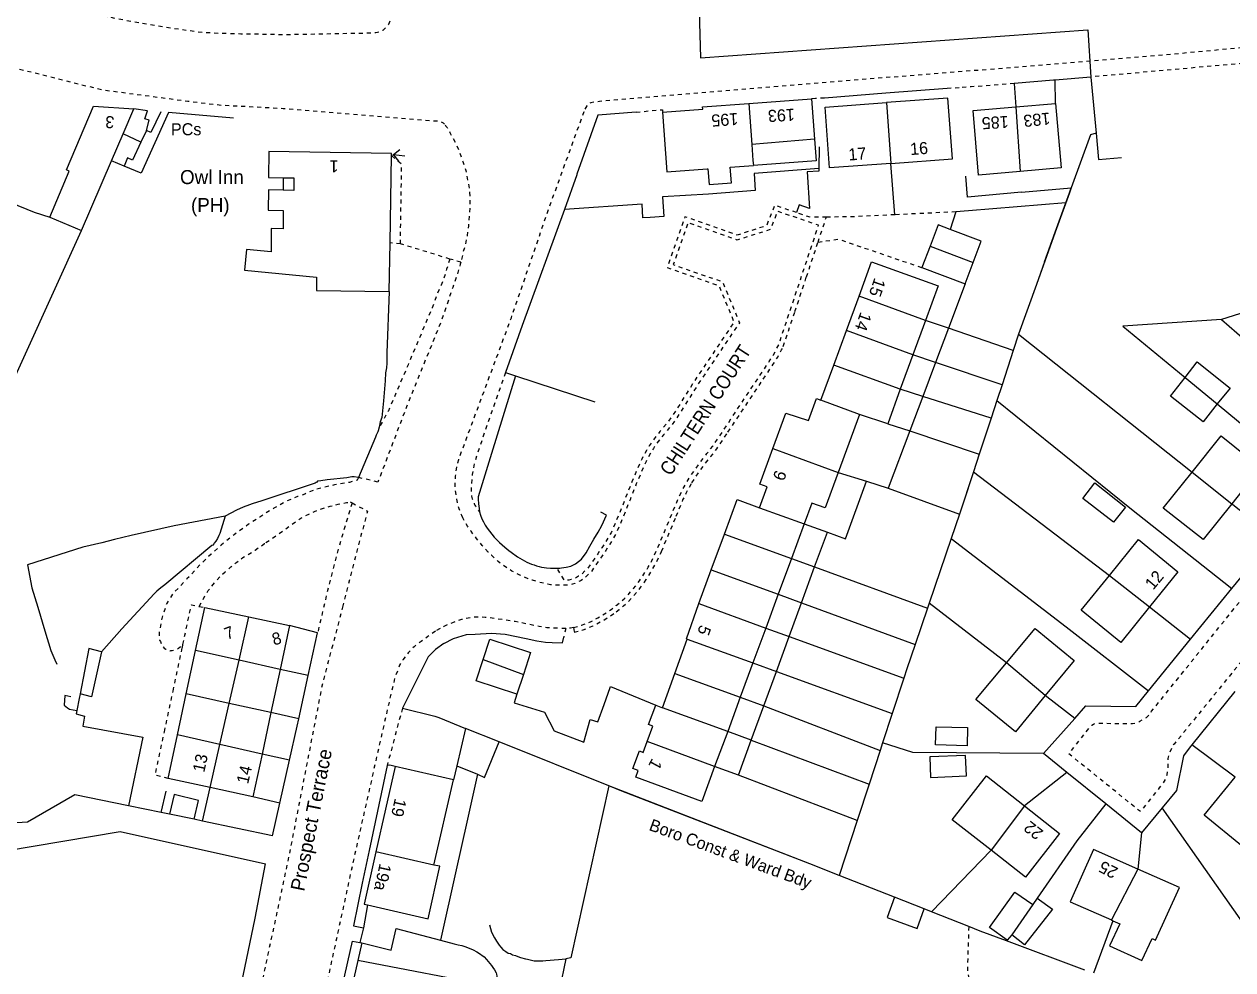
# Model space of a CAD drawing. Extents: x 421500 to 422711, y 436000 to 437000.
# Drawn here: x 422260.5 to 422410.8, y 436244.8 to 436362.5 of the extents above; entities that cross this region are included whole.
import ezdxf

# ---------------------------------------------------------------- set-up
doc = ezdxf.new("R2010")
doc.units = 0
doc.linetypes.add('716709-ExBase$0$OS-DASHEDLINE', pattern=[1, 0.5, -0.5])
doc.layers.get('0').update_dxf_attribs({"color": 210})
for name, color, linetype in [('716709-ExBase$0$OS-LINE_0001_BLG_OUTLINE', 7, 'Continuous'), ('716709-ExBase$0$OS-LINE_0021_ROAD_OR_TRACK', 8, '716709-ExBase$0$OS-DASHEDLINE'), ('716709-ExBase$0$OS-LINE_0030_BLG_DIVISION', 8, 'Continuous'), ('716709-ExBase$0$OS-LINE_0030_OBSTRUCTING_FEAT', 8, 'Continuous'), ('716709-ExBase$0$OS-LINE_0032_PATH_OR_EDGE', 8, '716709-ExBase$0$OS-DASHEDLINE'), ('716709-ExBase$0$OS-PARLIAMENT_CONSTITNCY_0079', 8, 'Continuous'), ('716709-ExBase$0$OS-PT_0026_BENCH_MARK_LOCN', 8, 'Continuous'), ('716709-ExBase$0$OS-SYMB_0026_BENCH_MARK', 8, 'Continuous'), ('716709-ExBase$0$OS-TEXT_BOUNDARY', 4, 'Continuous'), ('716709-ExBase$0$OS-TEXT_BUILDING_OR_STRUCTURE', 4, 'Continuous'), ('716709-ExBase$0$OS-TEXT_ROAD_NAME', 7, 'Continuous')]:
    doc.layers.add(name, color=color, linetype=linetype)
doc.styles.add('716709-ExBase$0$Romans', font='romans.shx', dxfattribs={"width": 0.9})
doc.styles.add('716709-ExBase$0$Standard', font='romans.shx')

# ---------------------------------------------------------------- blocks, each defined once
blk = doc.blocks.new('716709-ExBase$0$OS-BENCH MARK')
at = {"linetype": 'Continuous'}
blk.add_line((1.42, 0), (0, 0), dxfattribs=at)
at = {"linetype": 'Continuous', "flags": 128}
blk.add_lwpolyline([(0.707, 0.707), (0, 0), (0.707, -0.707)], dxfattribs=at)
blk = doc.blocks.new('716709-ExBase$0$OS-DOT')
at = {"linetype": 'Continuous'}
blk.add_circle((0, 0), 0.05, dxfattribs=at)

msp = doc.modelspace()

# ---------------------------------------------------------------- linework, layer by layer
at = {"layer": '716709-ExBase$0$OS-LINE_0001_BLG_OUTLINE'}
for p, q in [((422350.65, 436352.6), (422358.43, 436353.2)), ((422358.43, 436353.2), (422358.8, 436348.15)), ((422269.1, 436352.29), (422274.15, 436351.95)), ((422272.81, 436348.84), (422274.15, 436351.95)), ((422367.77, 436352.71), (422368.32, 436345.16)), ((422383.85, 436352.2), (422388.8, 436352.62)), ((422271.35, 436345.47), (422272.81, 436348.84)), ((422275.01, 436347.79), (422272.81, 436348.84)), ((422275.7, 436349.25), (422275.01, 436347.79)), ((422267.62, 436336.81), (422271.35, 436345.47)), ((422272.95, 436344.8), (422271.35, 436345.47)), ((422306.01, 436335.25), (422306.2, 436346.13)), ((422263.69, 436338.48), (422267.62, 436336.81)), ((422305.9, 436329.2), (422306.01, 436335.25)), ((422362.79, 436324.36), (422364.35, 436328.64)), ((422361.22, 436320.07), (422362.79, 436324.36)), ((422372.62, 436325.61), (422371.05, 436321.33)), ((422371.05, 436321.33), (422369.48, 436317.05)), ((422359.61, 436315.68), (422361.22, 436320.07)), ((422369.48, 436317.05), (422367.92, 436312.77)), ((422359.05, 436315.89), (422359.61, 436315.68)), ((422364.41, 436313.92), (422361.76, 436306.69)), ((422367.92, 436312.77), (422364.41, 436313.92)), ((422347.6, 436299.03), (422349.17, 436303.32)), ((422349.17, 436303.32), (422351.98, 436302.29)), ((422357.52, 436300.32), (422355.94, 436295.99)), ((422345.97, 436294.6), (422347.6, 436299.03)), ((422355.94, 436295.99), (422354.31, 436291.54)), ((422344.43, 436290.38), (422345.97, 436294.6)), ((422354.31, 436291.54), (422352.77, 436287.34)), ((422281.81, 436284.57), (422282.95, 436289.9)), ((422282.95, 436289.9), (422288.46, 436288.73)), ((422342.9, 436285.99), (422344.43, 436290.38)), ((422288.46, 436288.73), (422293.5, 436287.65)), ((422293.5, 436287.65), (422292.34, 436282.2)), ((422352.77, 436287.34), (422351.16, 436283)), ((422341.44, 436281.69), (422342.99, 436285.96)), ((422342.9, 436285.99), (422342.99, 436285.96)), ((422280.66, 436279.15), (422281.81, 436284.57)), ((422292.34, 436282.2), (422291.19, 436276.82)), ((422351.16, 436283), (422349.58, 436278.74)), ((422339.9, 436277.43), (422341.44, 436281.69)), ((422279.57, 436274.05), (422280.66, 436279.15)), ((422339.06, 436277.73), (422339.9, 436277.43)), ((422349.58, 436278.74), (422348.01, 436274.49)), ((422291.19, 436276.82), (422290.09, 436271.67)), ((422278.42, 436268.63), (422279.57, 436274.05)), ((422348.01, 436274.49), (422346.39, 436270.12)), ((422290.09, 436271.67), (422288.95, 436266.35)), ((422306.65, 436270.11), (422304.26, 436259.48)), ((422313.91, 436268.44), (422306.65, 436270.11)), ((422283.63, 436267.5), (422278.42, 436268.63)), ((422288.95, 436266.35), (422283.63, 436267.5)), ((422311.47, 436257.86), (422313.91, 436268.44)), ((422312.2, 436257.7), (422311.47, 436257.86)), ((422395.74, 436251.02), (422395.94, 436250.93))]:
    msp.add_line(p, q, dxfattribs=at)
at = {"layer": '716709-ExBase$0$OS-LINE_0001_BLG_OUTLINE', "flags": 128}
for points in [[(422368.32, 436345.16), (422375.98, 436345.73), (422375.39, 436353.27), (422367.77, 436352.71)], [(422263.69, 436338.48), (422266.1, 436344.2), (422265.75, 436344.35), (422269.1, 436352.29)], [(422275.7, 436349.25), (422276.05, 436350.55), (422275.5, 436350.7), (422275.85, 436351.7), (422274.15, 436351.95)], [(422339.92, 436351.54), (422344.9, 436351.9), (422344.88, 436352.2), (422350.65, 436352.6)], [(422339.92, 436351.54), (422340.46, 436344.12), (422345.45, 436344.48), (422345.55, 436344.49), (422345.69, 436342.53), (422348.49, 436342.73), (422348.34, 436344.7), (422351.22, 436344.91)], [(422368.32, 436345.16), (422360.69, 436344.6), (422360.13, 436352.14), (422367.77, 436352.71)], [(422384.4, 436344.15), (422379.2, 436343.7), (422378.53, 436351.72), (422383.85, 436352.2)], [(422388.8, 436352.62), (422389.5, 436344.6), (422384.4, 436344.15)], [(422275.01, 436347.79), (422273.95, 436345.55), (422273.35, 436345.85), (422272.95, 436344.8)], [(422358.8, 436348.15), (422359, 436345.48), (422351.22, 436344.91)], [(422306.2, 436346.13), (422306.2, 436346.4), (422290.95, 436346.65), (422290.9, 436343.4), (422292.7, 436343.37)], [(422292.7, 436343.37), (422294.05, 436343.35), (422294.05, 436341.8), (422292.7, 436341.82)], [(422292.7, 436341.82), (422290.9, 436341.85), (422290.85, 436339.35), (422292.7, 436339.3), (422292.7, 436337), (422291.2, 436337.05), (422291.2, 436334.15), (422288.15, 436334.45), (422287.9, 436331.85), (422296.85, 436331), (422296.85, 436329.35), (422305.9, 436329.2)], [(422364.35, 436328.64), (422365.92, 436332.92), (422374.18, 436329.9), (422372.62, 436325.61)], [(422353.62, 436309.67), (422355.24, 436314.09), (422358.05, 436313.18), (422359.05, 436315.89)], [(422405.8, 436306.74), (422409.4, 436311.25), (422414.3, 436307.3), (422410.71, 436302.81)], [(422351.98, 436302.29), (422352.94, 436304.92), (422352.01, 436305.26), (422353.62, 436309.67)], [(422361.76, 436306.69), (422360.15, 436302.28), (422358.46, 436302.9), (422357.52, 436300.32)], [(422410.71, 436302.81), (422407.15, 436298.35), (422402.2, 436302.25), (422405.8, 436306.74)], [(422395.49, 436293.87), (422399.1, 436298.35), (422404, 436294.35), (422400.47, 436289.97)], [(422400.47, 436289.97), (422396.9, 436285.55), (422392, 436289.55), (422395.49, 436293.87)], [(422382.69, 436283.01), (422386.25, 436287.3), (422391.1, 436283.3), (422387.52, 436278.95)], [(422387.52, 436278.95), (422383.8, 436274.45), (422378.9, 436278.45), (422382.69, 436283.01)], [(422338.01, 436273.22), (422338.72, 436275.13), (422338.17, 436275.33), (422339.06, 436277.73)], [(422346.39, 436270.12), (422344.78, 436265.76), (422336.57, 436268.8), (422336.87, 436269.63), (422336.23, 436269.87), (422337.04, 436272.06), (422337.51, 436271.88), (422338.01, 436273.22)], [(422380.77, 436259.71), (422375.95, 436263.5), (422380.2, 436268.95), (422384.93, 436265.23)], [(422415.97, 436264.92), (422412.05, 436260.15), (422407.3, 436264.05), (422411.14, 436268.81)], [(422384.93, 436265.23), (422389.3, 436261.8), (422385.05, 436256.35), (422380.77, 436259.71)], [(422399.02, 436257.35), (422393.5, 436259.8), (422390.6, 436253.3), (422395.74, 436251.02)], [(422304.26, 436259.48), (422302.8, 436253), (422303.2, 436252.91)], [(422303.2, 436252.91), (422310.75, 436251.15), (422312.2, 436257.7)], [(422395.94, 436250.93), (422396.8, 436250.55), (422395.5, 436247.8), (422399.55, 436246), (422400.8, 436248.7), (422401.25, 436248.5), (422404.2, 436255.05), (422399.02, 436257.35)]]:
    msp.add_lwpolyline(points, dxfattribs=at)
at = {"layer": '716709-ExBase$0$OS-LINE_0021_ROAD_OR_TRACK'}
for p, q in [((422304.5, 436305.5), (422302.1, 436306.08)), ((422301.04, 436303.03), (422301.28, 436302.91))]:
    msp.add_line(p, q, dxfattribs=at)
at = {"layer": '716709-ExBase$0$OS-LINE_0021_ROAD_OR_TRACK', "flags": 128}
for points in [[(422306, 436362.85), (422305.8, 436362.45), (422305.65, 436362.25), (422305.1, 436361.7), (422304.7, 436361.5), (422304.45, 436361.45), (422304.25, 436361.4), (422304, 436361.4), (422303.8, 436361.35), (422303.6, 436361.35), (422293.1, 436361.15), (422287.45, 436361.25), (422284, 436361.35), (422282, 436361.5), (422280.05, 436361.8), (422278.85, 436361.95), (422273.8, 436362.8), (422270.2, 436363.5), (422268.3, 436363.8), (422266.95, 436364.15), (422263.7, 436365), (422260.8, 436365.85), (422257.25, 436367), (422251.05, 436369.1), (422247.35, 436370.55), (422246.5, 436370.95), (422241.8, 436372.95), (422239.2, 436374.15), (422238.9, 436374.3), (422238.72, 436374.42)], [(422234.7, 436366.42), (422246.8, 436361.35), (422251.25, 436359.55), (422251.4, 436359.5), (422256.7, 436357.7), (422270.25, 436354.3), (422277.15, 436353.4), (422280.85, 436352.9), (422285, 436352.4), (422287.2, 436352.3), (422292.7, 436352), (422307.25, 436350.8), (422311.55, 436350.45), (422312, 436350.45), (422312.3, 436350.35), (422312.6, 436350.2), (422312.85, 436349.95)], [(422459.7, 436363.35), (422459.5, 436363.5), (422459.35, 436363.55), (422459.05, 436363.7), (422458.85, 436363.85), (422458.6, 436363.9), (422458.4, 436363.95), (422458.05, 436363.95), (422457.85, 436363.9), (422442.05, 436362.5), (422422.15, 436360.5), (422402.55, 436358.65), (422384.5, 436357.15), (422363.65, 436355.5), (422345.7, 436354), (422339.8, 436353.5), (422332.05, 436352.85), (422331.6, 436352.8), (422331, 436352.7), (422330.85, 436352.65), (422330.75, 436352.6), (422330.6, 436352.45), (422330.5, 436352.3), (422330.2, 436351.8)], [(422468.65, 436364.4), (422468.6, 436364.25), (422468.5, 436364.1), (422468.4, 436363.8), (422468.35, 436363.7), (422468.25, 436363.45), (422468.15, 436363.15), (422468.15, 436362.25), (422468.25, 436361.75), (422468.4, 436361.45), (422470.6, 436338.25), (422470.65, 436338.05), (422470.65, 436337.5), (422470.55, 436337.1), (422470.5, 436336.95), (422470.45, 436336.55), (422470.35, 436336.25), (422470.3, 436336.05), (422470.25, 436335.95), (422464.8, 436327.75), (422460.2, 436321.1), (422460.05, 436320.95), (422459.5, 436320.5), (422458.95, 436320.1), (422458.35, 436319.8), (422457, 436319.5), (422456.3, 436319.45), (422442.95, 436318.7), (422442.4, 436318.7), (422441.8, 436318.6), (422441.2, 436318.4), (422440.65, 436318.1), (422440.15, 436317.75), (422439.7, 436317.4), (422439.3, 436316.9), (422403.55, 436272.9), (422403.4, 436272.75), (422402.9, 436271.65), (422402.75, 436271.1), (422402.75, 436269.8), (422402.65, 436269.1), (422402.45, 436268.55), (422402.1, 436267.95), (422401.7, 436267.45), (422399.35, 436264.5), (422390.45, 436271.7), (422393.1, 436275.05), (422393.3, 436275.25), (422393.5, 436275.4), (422393.75, 436275.5), (422394.05, 436275.55), (422394.35, 436275.5), (422397.85, 436275.45), (422398.35, 436275.45), (422398.85, 436275.55), (422399.3, 436275.75), (422399.65, 436275.95), (422400.1, 436276.2), (422400.45, 436276.55), (422400.75, 436277), (422434.2, 436318.6), (422436.85, 436321.2), (422437.6, 436322.05), (422438.4, 436322.9), (422439.2, 436323.65), (422440.1, 436324.25), (422440.5, 436324.5), (422441.35, 436325), (422442.25, 436325.4), (422442.65, 436325.55), (422443.55, 436325.8), (422444.55, 436326), (422452.8, 436326.5), (422453.15, 436326.5), (422453.6, 436326.6), (422454.05, 436326.75), (422454.5, 436327), (422454.65, 436327.1), (422455.05, 436327.45), (422455.3, 436327.8), (422455.55, 436328.2), (422458.55, 436332.6), (422461.95, 436337.9), (422462.25, 436338.3), (422462.4, 436338.55), (422462.5, 436338.7), (422462.65, 436339), (422462.65, 436339.15), (422462.7, 436339.3), (422462.7, 436339.65), (422460.7, 436361.4), (422460.6, 436361.65), (422460.55, 436361.9), (422460.45, 436362.2), (422460.3, 436362.5), (422460.2, 436362.75), (422460, 436363), (422459.85, 436363.15), (422459.7, 436363.35)], [(422315.07, 436301.04), (422314.92, 436301.36), (422314.76, 436301.77), (422314.62, 436302.16), (422314.5, 436302.56), (422314.39, 436302.96), (422314.31, 436303.36), (422314.23, 436303.78), (422314.18, 436304.19), (422314.14, 436304.6), (422314.12, 436305.02), (422314.12, 436305.43), (422314.13, 436305.85), (422314.16, 436306.26), (422314.2, 436306.68), (422314.26, 436307.09), (422314.34, 436307.5), (422314.44, 436307.9), (422314.55, 436308.3), (422321.1, 436325.95), (422325.75, 436339.5), (422330.15, 436351.6), (422330.2, 436351.8)], [(422312.85, 436349.95), (422312.95, 436349.8), (422313.05, 436349.7), (422313.1, 436349.6), (422313.25, 436349.4), (422313.4, 436349.15), (422313.45, 436349), (422314.25, 436347.55), (422314.7, 436346.45), (422315.05, 436345.4), (422315.45, 436344.25), (422315.65, 436343.05), (422315.9, 436341.9), (422315.9, 436341.55), (422315.95, 436340.65), (422315.95, 436339.8), (422315.9, 436338.85), (422315.8, 436338), (422315.75, 436337.4), (422315.6, 436336.2), (422315.35, 436334.9), (422315.1, 436334.1), (422314.81, 436332.87)], [(422328.83, 436287.41), (422329.37, 436287.55), (422329.83, 436287.7), (422330.28, 436287.86), (422331.01, 436288.17), (422331.44, 436288.39), (422331.86, 436288.62), (422332.28, 436288.86), (422333.07, 436289.35), (422333.62, 436289.73), (422334.14, 436290.13), (422334.65, 436290.55), (422335.14, 436290.99), (422335.61, 436291.46), (422336.31, 436292.26), (422336.68, 436292.73), (422337.04, 436293.22), (422337.38, 436293.71), (422338.13, 436294.92), (422338.52, 436295.62), (422338.88, 436296.34), (422339.21, 436297.08), (422341.9, 436303.53), (422342.33, 436304.41), (422342.96, 436305.55), (422343.47, 436306.39), (422344.59, 436307.98), (422345.43, 436309.04), (422346.16, 436309.97), (422353.17, 436320.49), (422353.71, 436321.35), (422354.02, 436321.91), (422354.36, 436322.58), (422359.32, 436337.46), (422354.22, 436339.19), (422353.3, 436336.92), (422349.19, 436335.61), (422343.06, 436337.76), (422341.24, 436332.57), (422347.37, 436330.42), (422349.48, 436325.33), (422344.3, 436317.63), (422341.56, 436313.3), (422340.98, 436312.55), (422340.25, 436311.63), (422340.04, 436311.4), (422339.65, 436310.92), (422339.15, 436310.26), (422338.77, 436309.7), (422338.44, 436309.15), (422338.16, 436308.64), (422337.86, 436308.08), (422337.59, 436307.48), (422336.64, 436305.29), (422335.86, 436303.31), (422335.03, 436301.21), (422334.05, 436298.97), (422333.36, 436297.78), (422332.86, 436296.99), (422332.33, 436296.22), (422331.05, 436294.38), (422330.22, 436293.58), (422330.08, 436293.47), (422329.93, 436293.37), (422329.78, 436293.27), (422329.63, 436293.18), (422329.47, 436293.1), (422329.31, 436293.02), (422329.15, 436292.95), (422328.98, 436292.89), (422328.72, 436292.8), (422328.37, 436292.72), (422328.07, 436292.69), (422328.02, 436292.68), (422327.67, 436292.66), (422327.03, 436292.66), (422326.68, 436292.67), (422326.32, 436292.7), (422325.97, 436292.74), (422325.62, 436292.8), (422325.27, 436292.87), (422324.89, 436292.96), (422324.24, 436293.13), (422323.71, 436293.3), (422323.18, 436293.48), (422322.66, 436293.69), (422322.15, 436293.92), (422321.65, 436294.17), (422321.16, 436294.44), (422320.68, 436294.74), (422319.88, 436295.29), (422319.44, 436295.64), (422319.02, 436296.01), (422318.61, 436296.39), (422318.22, 436296.79), (422317.84, 436297.2), (422317.47, 436297.62), (422317.11, 436298.06), (422316.76, 436298.49), (422316.08, 436299.39), (422315.65, 436300.02), (422315.25, 436300.67), (422315.07, 436301.04)], [(422314.81, 436332.87), (422314.75, 436332.6), (422314, 436330.2), (422313.8, 436329.7), (422313.05, 436327.5), (422312.3, 436325.35), (422308.05, 436314.85), (422304.5, 436305.5)], [(422301.28, 436302.91), (422303.2, 436301.9), (422301.25, 436294.5), (422300.14, 436290.09)], [(422300.14, 436290.09), (422299.75, 436288.55), (422297.6, 436280.45), (422293.4, 436258.85), (422284.6, 436217.7)], [(422327.86, 436287.3), (422327.71, 436287.29), (422326.29, 436287.33), (422325.53, 436287.39), (422324.56, 436287.52), (422321.57, 436288.16), (422318.32, 436288.62), (422317.83, 436288.67), (422317.34, 436288.7), (422316.85, 436288.7), (422316.36, 436288.67), (422315.48, 436288.54), (422314.9, 436288.39), (422314.34, 436288.22), (422313.78, 436288.01), (422313.24, 436287.78), (422312.71, 436287.53), (422312.18, 436287.25), (422311.67, 436286.95)], [(422311.67, 436286.95), (422311.18, 436286.62), (422310.69, 436286.28), (422310.16, 436285.88), (422309.86, 436285.68), (422309.58, 436285.47), (422309.3, 436285.25), (422309.03, 436285.02), (422308.76, 436284.77), (422308.51, 436284.52), (422308.27, 436284.25), (422308.04, 436283.98), (422307.62, 436283.4), (422307.43, 436283.1), (422307.2, 436282.72), (422306.6, 436281.14), (422306.17, 436279.33), (422305.8, 436277.8), (422301.55, 436258.9), (422296.25, 436234.4), (422292.65, 436216.95), (422292.6, 436216.85), (422292.55, 436216.7), (422292.5, 436216.6), (422292.45, 436216.45), (422292.45, 436216.2), (422292.5, 436216.05)], [(422328.83, 436287.41), (422328.47, 436287.32), (422327.86, 436287.3)]]:
    msp.add_lwpolyline(points, dxfattribs=at)
at = {"layer": '716709-ExBase$0$OS-LINE_0030_BLG_DIVISION'}
for p, q in [((422350.65, 436352.6), (422351, 436347.5)), ((422383.85, 436352.2), (422384.4, 436344.15)), ((422358.8, 436348.15), (422351, 436347.5)), ((422372.62, 436325.61), (422364.35, 436328.64)), ((422371.05, 436321.33), (422362.79, 436324.36)), ((422369.48, 436317.05), (422361.22, 436320.07)), ((422364.41, 436313.92), (422359.61, 436315.68)), ((422353.62, 436309.67), (422361.76, 436306.69)), ((422405.8, 436306.74), (422410.71, 436302.81)), ((422351.98, 436302.29), (422357.52, 436300.32)), ((422347.6, 436299.03), (422355.94, 436295.99)), ((422345.97, 436294.6), (422354.31, 436291.54)), ((422395.49, 436293.87), (422400.47, 436289.97)), ((422344.43, 436290.38), (422352.77, 436287.34)), ((422287.23, 436283.35), (422288.46, 436288.73)), ((422342.99, 436285.96), (422351.16, 436283)), ((422287.23, 436283.35), (422281.81, 436284.57)), ((422286.01, 436277.96), (422287.23, 436283.35)), ((422292.34, 436282.2), (422287.23, 436283.35)), ((422387.52, 436278.95), (422382.69, 436283.01)), ((422341.44, 436281.69), (422349.58, 436278.74)), ((422286.01, 436277.96), (422280.66, 436279.15)), ((422284.85, 436272.85), (422286.01, 436277.96)), ((422291.19, 436276.82), (422286.01, 436277.96)), ((422348.01, 436274.49), (422339.9, 436277.43)), ((422284.85, 436272.85), (422279.57, 436274.05)), ((422346.39, 436270.12), (422338.01, 436273.22)), ((422283.63, 436267.5), (422284.85, 436272.85)), ((422290.09, 436271.67), (422284.85, 436272.85)), ((422384.93, 436265.23), (422380.77, 436259.71)), ((422311.47, 436257.86), (422304.26, 436259.48)), ((422399.02, 436257.35), (422395.74, 436251.02))]:
    msp.add_line(p, q, dxfattribs=at)
at = {"layer": '716709-ExBase$0$OS-LINE_0030_BLG_DIVISION', "flags": 128}
msp.add_lwpolyline([(422351, 436347.5), (422351.13, 436345.5), (422351.22, 436344.91)], dxfattribs=at)
at = {"layer": '716709-ExBase$0$OS-LINE_0030_OBSTRUCTING_FEAT'}
for p, q in [((422393.2, 436355.9), (422388.74, 436355.52)), ((422393.2, 436355.9), (422393.85, 436348.91)), ((422375.3, 436354.46), (422367.68, 436353.87)), ((422383.65, 436355.1), (422383.85, 436352.2)), ((422388.8, 436352.62), (422388.74, 436355.52)), ((422367.68, 436353.87), (422360.05, 436353.28)), ((422359.39, 436347.22), (422359.36, 436344.5)), ((422359.36, 436344.5), (422351.29, 436343.91)), ((422368.79, 436338.76), (422368.32, 436345.16)), ((422292.7, 436343.37), (422292.7, 436341.82)), ((422377.83, 436340.97), (422377.63, 436343.58)), ((422384.58, 436341.56), (422377.83, 436340.97)), ((422384.58, 436341.56), (422390.75, 436342.1)), ((422377.96, 436339.25), (422376.39, 436339.12)), ((422390.08, 436340.24), (422377.96, 436339.25)), ((422376.39, 436339.12), (422375.69, 436336.94)), ((422254.22, 436307.32), (422267.62, 436336.81)), ((422373.19, 436334.84), (422372.16, 436332.19)), ((422373.19, 436334.84), (422378.54, 436332.83)), ((422372.16, 436332.19), (422377.54, 436330.17)), ((422377.54, 436330.17), (422378.54, 436332.83)), ((422377.54, 436330.17), (422375.46, 436324.65)), ((422409.45, 436325.75), (422397.15, 436324.9)), ((422409.45, 436325.75), (422416.25, 436319.79)), ((422375.46, 436324.65), (422372.62, 436325.61)), ((422375.46, 436324.65), (422373.87, 436320.4)), ((422383.54, 436321.89), (422375.46, 436324.65)), ((422397.15, 436324.9), (422404.91, 436318.52)), ((422384.2, 436323.9), (422383.54, 436321.89)), ((422384.2, 436323.9), (422405.8, 436306.74)), ((422373.87, 436320.4), (422371.05, 436321.33)), ((422383.54, 436321.89), (422382.14, 436317.62)), ((422373.87, 436320.4), (422372.28, 436316.17)), ((422382.14, 436317.62), (422373.87, 436320.4)), ((422320.38, 436319.13), (422321.62, 436318.73)), ((422321.62, 436318.73), (422331.5, 436315.5)), ((422404.91, 436318.52), (422408.92, 436315.22)), ((422372.28, 436316.17), (422369.48, 436317.05)), ((422382.14, 436317.62), (422381.49, 436315.64)), ((422372.28, 436316.17), (422370.67, 436311.86)), ((422380.77, 436313.45), (422372.28, 436316.17)), ((422381.49, 436315.64), (422380.77, 436313.45)), ((422408.92, 436315.22), (422421.17, 436305.08)), ((422367.92, 436312.77), (422370.67, 436311.86)), ((422380.77, 436313.45), (422379.3, 436308.98)), ((422370.67, 436311.86), (422367.98, 436304.74)), ((422370.67, 436311.86), (422379.3, 436308.98)), ((422379.3, 436308.98), (422378.57, 436306.78)), ((422361.76, 436306.69), (422365.3, 436305.62)), ((422378.57, 436306.78), (422395.49, 436293.87)), ((422365.3, 436305.62), (422367.98, 436304.74)), ((422367.98, 436304.74), (422376.83, 436301.51)), ((422357.52, 436300.32), (422360.42, 436299.29)), ((422376.83, 436301.51), (422375.81, 436298.49)), ((422358.83, 436294.94), (422360.42, 436299.29)), ((422410.74, 436292.26), (422415.97, 436298.69)), ((422375.81, 436298.49), (422373.07, 436290.43)), ((422355.94, 436295.99), (422358.83, 436294.94)), ((422357.2, 436290.48), (422358.83, 436294.94)), ((422358.83, 436294.94), (422372.86, 436289.83)), ((422354.31, 436291.54), (422357.2, 436290.48)), ((422405.6, 436285.95), (422410.74, 436292.26)), ((422355.67, 436286.29), (422357.2, 436290.48)), ((422357.2, 436290.48), (422371.33, 436285.29)), ((422372.86, 436289.83), (422371.33, 436285.29)), ((422373.07, 436290.43), (422372.86, 436289.83)), ((422382.69, 436283.01), (422373.07, 436290.43)), ((422400.47, 436289.97), (422405.6, 436285.95)), ((422297, 436286.75), (422293.5, 436287.65)), ((422295.83, 436281.42), (422297, 436286.75)), ((422352.77, 436287.34), (422355.67, 436286.29)), ((422317.6, 436283.44), (422318.43, 436285.97)), ((422318.43, 436285.97), (422323.5, 436284.29)), ((422354.08, 436281.94), (422355.67, 436286.29)), ((422355.67, 436286.29), (422369.92, 436281.1)), ((422400.37, 436279.53), (422405.6, 436285.95)), ((422323.5, 436284.29), (422322.6, 436281.58)), ((422295.83, 436281.42), (422292.34, 436282.2)), ((422317.6, 436283.44), (422322.6, 436281.58)), ((422351.16, 436283), (422354.08, 436281.94)), ((422294.65, 436276.05), (422295.83, 436281.42)), ((422322.6, 436281.58), (422321.79, 436279.1)), ((422352.51, 436277.65), (422354.08, 436281.94)), ((422354.08, 436281.94), (422368.49, 436276.72)), ((422369.92, 436281.1), (422368.49, 436276.72)), ((422411.11, 436279.43), (422405.77, 436272.82)), ((422349.58, 436278.74), (422352.51, 436277.65)), ((422350.95, 436273.4), (422352.51, 436277.65)), ((422352.51, 436277.65), (422366.98, 436272.11)), ((422294.65, 436276.05), (422291.19, 436276.82)), ((422368.49, 436276.72), (422367.29, 436273.07)), ((422387.3, 436271.75), (422391.18, 436276.11)), ((422315.39, 436274.86), (422314.31, 436270.19)), ((422319.6, 436273.17), (422315.39, 436274.86)), ((422333.23, 436267.7), (422319.6, 436273.17)), ((422350.95, 436273.4), (422348.01, 436274.49)), ((422349.35, 436269.02), (422350.95, 436273.4)), ((422350.95, 436273.4), (422365.6, 436267.91)), ((422293.5, 436270.9), (422290.09, 436271.67)), ((422366.98, 436272.11), (422365.6, 436267.91)), ((422367.29, 436273.07), (422366.98, 436272.11)), ((422390.2, 436269.39), (422387.3, 436271.75)), ((422411.14, 436268.81), (422405.77, 436272.82)), ((422292.31, 436265.56), (422293.5, 436270.9)), ((422305.65, 436270.25), (422303.41, 436259.67)), ((422314.31, 436270.19), (422313.91, 436268.44)), ((422314.31, 436270.19), (422316.88, 436269.15)), ((422349.35, 436269.02), (422346.39, 436270.12)), ((422364.12, 436263.4), (422349.35, 436269.02)), ((422390.2, 436269.39), (422384.93, 436265.23)), ((422395.05, 436265.46), (422390.2, 436269.39)), ((422282.69, 436263.33), (422283.63, 436267.5)), ((422365.6, 436267.91), (422364.12, 436263.4)), ((422277.55, 436264.4), (422278.15, 436267.05)), ((422292.31, 436265.56), (422288.95, 436266.35)), ((422291.4, 436261.49), (422292.31, 436265.56)), ((422277.55, 436264.4), (422273.46, 436265.23)), ((422278.58, 436264.18), (422277.55, 436264.4)), ((422281.65, 436263.55), (422278.58, 436264.18)), ((422399.5, 436261.85), (422395.05, 436265.46)), ((422402.06, 436264.97), (422399.5, 436261.85)), ((422416.17, 436244.87), (422402.06, 436264.97)), ((422282.69, 436263.33), (422281.65, 436263.55)), ((422291.4, 436261.49), (422282.69, 436263.33)), ((422364.12, 436263.4), (422361.89, 436256.57)), ((422399.5, 436261.85), (422399.02, 436257.35)), ((422380.77, 436259.71), (422373.38, 436252.04)), ((422314.24, 436257.25), (422312.29, 436248.5)), ((422368.78, 436253.85), (422361.89, 436256.57)), ((422372.47, 436252.4), (422368.78, 436253.85)), ((422386.53, 436253.73), (422385.99, 436252.96)), ((422303.2, 436252.91), (422302.7, 436250.05)), ((422373.38, 436252.04), (422372.47, 436252.4)), ((422378, 436250.21), (422373.38, 436252.04)), ((422385.99, 436252.96), (422383.34, 436249.19)), ((422395.94, 436250.93), (422393.5, 436244.4)), ((422302.7, 436250.05), (422302.27, 436248.22)), ((422383.34, 436249.19), (422382.77, 436248.49)), ((422302.49, 436248.16), (422302.01, 436246)), ((422302.27, 436248.22), (422302.49, 436248.16)), ((422392.44, 436244.77), (422382.71, 436248.41)), ((422327.86, 436246.19), (422327.1, 436242.39)), ((422302.01, 436246), (422301.3, 436242.85))]:
    msp.add_line(p, q, dxfattribs=at)
at = {"layer": '716709-ExBase$0$OS-LINE_0030_OBSTRUCTING_FEAT', "flags": 128}
for points in [[(422388.74, 436355.52), (422388.55, 436355.5), (422383.65, 436355.1)], [(422286.55, 436350.8), (422278.43, 436351.5), (422275.05, 436343.95), (422272.95, 436344.8)], [(422277.5, 436351.55), (422276.25, 436349), (422275.7, 436349.25)], [(422336.62, 436351.54), (422331.85, 436351.15), (422329.25, 436343.8), (422329.23, 436343.73), (422327.7, 436339.43)], [(422393.85, 436348.91), (422393.15, 436348.7), (422390.75, 436342.1)], [(422393.85, 436348.91), (422394.15, 436345.65), (422397, 436345.9)], [(422351.29, 436343.91), (422351.45, 436341.77), (422345.64, 436341.34), (422339.89, 436341.01), (422340.05, 436338.55), (422338.35, 436338.43), (422337.45, 436338.4), (422337.38, 436340.08), (422327.7, 436339.43)], [(422359.36, 436344.5), (422359.36, 436344.2), (422357.9, 436344.09), (422358.2, 436339.56), (422356.9, 436340), (422356.57, 436339.03)], [(422257.85, 436343.4), (422256.74, 436341.11), (422261.75, 436339.1), (422263.69, 436338.48)], [(422390.08, 436340.24), (422390.53, 436341.48), (422390.75, 436342.1)], [(422327.7, 436339.43), (422322.45, 436325), (422320.38, 436319.13)], [(422387.43, 436332.89), (422388.75, 436336.6), (422390.08, 436340.24)], [(422375.69, 436336.94), (422374.19, 436337.5), (422373.19, 436334.84)], [(422378.54, 436332.83), (422379.54, 436335.48), (422375.69, 436336.94)], [(422387.43, 436332.89), (422386.42, 436330.08), (422384.2, 436323.9)], [(422436.41, 436322.99), (422428.1, 436331.6), (422409.45, 436325.75)], [(422305.9, 436329.2), (422305.6, 436321.6), (422305.6, 436320.3), (422305.55, 436319.7), (422305.45, 436319.1), (422305.4, 436318.1), (422305.2, 436315.6), (422305, 436313.55), (422304.8, 436313), (422304.65, 436312.32)], [(422404.91, 436318.52), (422406.4, 436320.45), (422410.5, 436317.2), (422408.92, 436315.22)], [(422321.62, 436318.73), (422318.64, 436309.04), (422316.98, 436303.65), (422316.98, 436303.36), (422317, 436302.78), (422317.04, 436302.5), (422317.08, 436302.21), (422317.15, 436301.82)], [(422408.92, 436315.22), (422407.15, 436313), (422403.1, 436316.2), (422404.91, 436318.52)], [(422381.49, 436315.64), (422398.05, 436302.3), (422410.74, 436292.26)], [(422304.65, 436312.32), (422304.55, 436311.9), (422304.5, 436311.75), (422304.3, 436311.35), (422304.2, 436311.1), (422302.1, 436306.08)], [(422378.57, 436306.78), (422377.3, 436302.9), (422376.83, 436301.51)], [(422302.1, 436306.08), (422301.55, 436306.15), (422301.25, 436306.15), (422300.65, 436306.05), (422298.2, 436305.8), (422297.4, 436305.65), (422297, 436305.6), (422296.9, 436305.5), (422296.8, 436305.45), (422296.7, 436305.35), (422290.05, 436303.15), (422288.85, 436302.8), (422288.2, 436302.55), (422287.95, 436302.45), (422287.35, 436302.2), (422286.9, 436302), (422285.5, 436301.25)], [(422360.42, 436299.29), (422362.68, 436298.46), (422365.3, 436305.62)], [(422393.7, 436305.4), (422397.5, 436302.4), (422396, 436300.5), (422392.2, 436303.45), (422393.7, 436305.4)], [(422317.15, 436301.82), (422317.28, 436301.38), (422317.43, 436300.95), (422317.62, 436300.54), (422317.85, 436300.14), (422318.1, 436299.75), (422318.37, 436299.38), (422318.66, 436299.02), (422318.97, 436298.67), (422319.3, 436298.33), (422319.63, 436298), (422320.3, 436297.41), (422320.8, 436296.99), (422321.06, 436296.78), (422321.87, 436296.21), (422322.15, 436296.04), (422322.44, 436295.87), (422322.73, 436295.71), (422323.02, 436295.56), (422323.62, 436295.3), (422323.92, 436295.19), (422324.23, 436295.09), (422324.54, 436295), (422324.85, 436294.93), (422325.17, 436294.87), (422325.49, 436294.82), (422325.98, 436294.79), (422326.17, 436294.79), (422326.37, 436294.78), (422326.56, 436294.78), (422326.78, 436294.79)], [(422326.78, 436294.79), (422326.96, 436294.8), (422327.15, 436294.81), (422327.35, 436294.82), (422327.92, 436294.91), (422328.11, 436294.95), (422328.3, 436295), (422328.48, 436295.06), (422328.84, 436295.2), (422329.08, 436295.32), (422329.82, 436295.92), (422330.39, 436296.69), (422330.88, 436297.55), (422331.38, 436298.42), (422331.88, 436299.26), (422332.34, 436300.12), (422332.94, 436301.38), (422332.23, 436301.76)], [(422410.71, 436302.81), (422410.85, 436302.7), (422415.97, 436298.69)], [(422285.5, 436301.25), (422279.15, 436300.05), (422273.8, 436298.85), (422271.75, 436298.35), (422270.15, 436297.95), (422267.8, 436297.4), (422260.9, 436295.2)], [(422285.5, 436301.25), (422284.85, 436299.1), (422284.7, 436298.85), (422284.55, 436298.5), (422284.35, 436298.15), (422284.15, 436297.9), (422284.1, 436297.8), (422283.95, 436297.65), (422283.85, 436297.6), (422278, 436292.7), (422277.5, 436292.35), (422277, 436291.95), (422276.65, 436291.6), (422272.65, 436287.25), (422270.1, 436284.4)], [(422375.81, 436298.49), (422390.1, 436287.5), (422400.37, 436279.53)], [(422260.9, 436295.2), (422261.45, 436292.35), (422262.2, 436289.95), (422263.05, 436287), (422263.8, 436284.55), (422264.3, 436283.4), (422264.55, 436282.85)], [(422316.58, 436286.59), (422318.61, 436286.72), (422320.31, 436286.58), (422322.93, 436286.03), (422324.25, 436285.75), (422325.34, 436285.6), (422326.19, 436285.53), (422327.47, 436285.5), (422327.62, 436286.2)], [(422312.72, 436285.41), (422311.68, 436284.66), (422310.76, 436283.78), (422307.55, 436277.38)], [(422312.72, 436285.41), (422313.91, 436286.03), (422315.53, 436286.52), (422316.58, 436286.59)], [(422371.33, 436285.29), (422370.3, 436282.25), (422369.92, 436281.1)], [(422270.1, 436284.4), (422268.55, 436284.8), (422267.47, 436279.15)], [(422270.1, 436284.4), (422268.85, 436278.8), (422267.47, 436279.15)], [(422321.79, 436279.1), (422316.71, 436280.77), (422317.6, 436283.44)], [(422267.47, 436279.15), (422267.35, 436278.59), (422267.04, 436277.07)], [(422321.79, 436279.1), (422321.44, 436278.05), (422325.23, 436276.87), (422326.44, 436274.56), (422330.12, 436273.13), (422330.92, 436275.95)], [(422330.92, 436275.95), (422331.84, 436275.66), (422332.63, 436277.85), (422333.4, 436279.96)], [(422333.4, 436279.96), (422333.43, 436280.05), (422339.06, 436277.73)], [(422391.18, 436276.11), (422392.55, 436277.65), (422398.8, 436277.6), (422400.37, 436279.53)], [(422266.3, 436278.8), (422265.55, 436278.95), (422265.45, 436277.75), (422265.9, 436277.4), (422266.15, 436277.25), (422267.04, 436277.07)], [(422391.18, 436276.11), (422387.7, 436278.8), (422387.52, 436278.95)], [(422267.04, 436277.07), (422266.95, 436276.65), (422268, 436276.4), (422267.8, 436275.15), (422275.25, 436273.75), (422273.46, 436265.23)], [(422307.55, 436277.38), (422311.6, 436276.4), (422312.07, 436276.21), (422315.39, 436274.86)], [(422293.5, 436270.9), (422294.45, 436275.15), (422294.65, 436276.05)], [(422377.85, 436274.95), (422377.8, 436272.7), (422373.85, 436272.8), (422373.95, 436275.05), (422377.85, 436274.95)], [(422316.88, 436269.15), (422317.75, 436268.75), (422319.6, 436273.17)], [(422387.3, 436271.75), (422371.05, 436271.85), (422367.29, 436273.07)], [(422405.77, 436272.82), (422405.55, 436272.55), (422404.7, 436271.45), (422403.85, 436267.15), (422402.06, 436264.97)], [(422306.65, 436270.11), (422305.97, 436270.27), (422305.65, 436270.25)], [(422373.15, 436271.3), (422373.25, 436268.75), (422377.7, 436268.95), (422377.6, 436271.5), (422373.15, 436271.3)], [(422316.88, 436269.15), (422315.56, 436263.19), (422314.24, 436257.25)], [(422333.23, 436267.7), (422328.5, 436246.3), (422327.86, 436246.19)], [(422361.89, 436256.57), (422358.25, 436258), (422334.85, 436267.05), (422333.23, 436267.7)], [(422273.46, 436265.23), (422266.8, 436266.6), (422260.9, 436263.2), (422251.5, 436262.6)], [(422281.65, 436263.55), (422282.2, 436265.9), (422279.15, 436266.65), (422278.58, 436264.18)], [(422395.05, 436265.46), (422391.45, 436260.85), (422386.53, 436253.73)], [(422241.04, 436256.49), (422247.55, 436257.85), (422272.45, 436262.05), (422290.5, 436258.02)], [(422303.41, 436259.67), (422302.55, 436255.6), (422301.45, 436250.31), (422302.7, 436250.05)], [(422267.53, 436148.76), (422267.7, 436149.45), (422267.85, 436149.9), (422268.05, 436150.8), (422268.75, 436153.5), (422269.1, 436155.15), (422272.55, 436171.75), (422273.6, 436176.7), (422274.85, 436183.1), (422276.05, 436188.55), (422277.8, 436196.45), (422280.2, 436207.55), (422285.05, 436231.15), (422289.25, 436251.25), (422290.5, 436258.02)], [(422368.78, 436253.85), (422367.85, 436251.35), (422371.6, 436249.95), (422372.47, 436252.4)], [(422382.77, 436248.49), (422380.6, 436250.1), (422383.75, 436254.5), (422385.99, 436252.96)], [(422386.53, 436253.73), (422388.4, 436252.35), (422384.95, 436247.95), (422383.34, 436249.19)], [(422302.49, 436248.16), (422306.15, 436247.25), (422306.75, 436249.95), (422312.29, 436248.5)], [(422318.4, 436250.4), (422318.5, 436249.95), (422318.65, 436249.5), (422319, 436248.8), (422319.25, 436248.4), (422319.35, 436248.25), (422319.6, 436247.9), (422319.8, 436247.65), (422320.05, 436247.35), (422320.4, 436247.1), (422320.7, 436246.9), (422321, 436246.85), (422321.25, 436246.7), (422321.6, 436246.6), (422321.7, 436246.55), (422322.25, 436246.35), (422322.85, 436246.2), (422323.1, 436246.15), (422323.95, 436245.95), (422325, 436245.95), (422325.4, 436246), (422326.95, 436246.1), (422327.86, 436246.19)], [(422382.71, 436248.41), (422379.4, 436249.65), (422378, 436250.21)], [(422294.5, 436216.25), (422295.45, 436221.15), (422300.1, 436242.85), (422301.35, 436248.39), (422302.27, 436248.22)], [(422312.29, 436248.5), (422314, 436248.05), (422314.5, 436247.95), (422314.95, 436247.85), (422315.45, 436247.7), (422316.35, 436247.3), (422316.8, 436247.05), (422317, 436246.95), (422317.7, 436246.45), (422318, 436246.1), (422318.65, 436245.35), (422318.8, 436245.1), (422319, 436244.8), (422319.2, 436244.45), (422319.25, 436244.3), (422319.35, 436243.8), (422319.35, 436242.85), (422319.3, 436242.65), (422302.01, 436246)]]:
    msp.add_lwpolyline(points, dxfattribs=at)
at = {"layer": '716709-ExBase$0$OS-LINE_0032_PATH_OR_EDGE'}
for p, q in [((422412.15, 436357.6), (422393.2, 436355.9)), ((422376.82, 436354.56), (422375.3, 436354.46)), ((422358.95, 436353.23), (422358.43, 436353.2)), ((422360.05, 436353.28), (422358.95, 436353.23)), ((422359.25, 436335.35), (422360.29, 436338.47)), ((422376.39, 436339.12), (422368.79, 436338.76)), ((422307.3, 436335.15), (422306.01, 436335.25)), ((422313.45, 436333.25), (422307.3, 436335.15)), ((422357.81, 436331.04), (422359.25, 436335.35)), ((422314.81, 436332.87), (422313.45, 436333.25)), ((422356.37, 436326.71), (422357.81, 436331.04)), ((422354.93, 436322.38), (422356.37, 436326.71)), ((422348.04, 436311.71), (422352.44, 436318.32)), ((422339.78, 436296.88), (422341.6, 436301.25)), ((422282.28, 436290.03), (422282.95, 436289.9)), ((422327.86, 436287.3), (422327.62, 436286.2)), ((422328.83, 436287.41), (422328.91, 436286.82)), ((422280.17, 436284.94), (422280.25, 436285.3)), ((422279.02, 436279.51), (422280.17, 436284.94)), ((422277.94, 436274.42), (422279.02, 436279.51)), ((422307.55, 436277.38), (422305.65, 436270.25))]:
    msp.add_line(p, q, dxfattribs=at)
at = {"layer": '716709-ExBase$0$OS-LINE_0032_PATH_OR_EDGE', "flags": 128}
for points in [[(422383.65, 436355.1), (422378.3, 436354.67), (422376.82, 436354.56)], [(422336.62, 436351.54), (422339.9, 436351.83), (422339.92, 436351.54)], [(422307.3, 436335.15), (422307.45, 436345.05), (422306.2, 436346.13)], [(422356.57, 436339.03), (422353.87, 436339.94), (422352.85, 436337.41), (422349.2, 436336.24), (422342.69, 436338.52), (422340.48, 436332.2), (422346.92, 436329.94), (422348.8, 436325.4), (422343.8, 436317.96), (422341.07, 436313.64), (422340.51, 436312.92), (422339.79, 436312.02), (422339.59, 436311.79), (422339.18, 436311.29), (422338.66, 436310.61), (422338.26, 436310.02), (422337.92, 436309.45), (422337.63, 436308.93), (422337.32, 436308.35), (422337.04, 436307.72), (422336.09, 436305.52), (422335.3, 436303.53), (422334.48, 436301.44), (422333.5, 436299.21), (422332.85, 436298.09), (422332.36, 436297.32), (422331.84, 436296.56), (422330.59, 436294.77), (422329.83, 436294.03), (422329.73, 436293.96), (422329.6, 436293.87), (422329.46, 436293.78), (422329.34, 436293.71), (422329.2, 436293.64), (422329.06, 436293.56), (422328.93, 436293.51), (422328.78, 436293.46), (422328.55, 436293.38), (422328.27, 436293.31), (422327.97, 436293.28), (422327.72, 436293.26), (422326.78, 436294.79)], [(422360.29, 436338.47), (422358.28, 436338.45), (422356.57, 436339.03)], [(422368.79, 436338.76), (422363.61, 436338.51), (422360.29, 436338.47)], [(422359.25, 436335.35), (422361.78, 436335.74), (422372.16, 436332.19)], [(422313.45, 436333.25), (422313.05, 436332), (422312.65, 436330.7), (422312.35, 436330), (422311.85, 436328.85), (422311.25, 436327.2), (422308.25, 436320.1), (422305.8, 436314.35), (422304.65, 436312.32)], [(422352.44, 436318.32), (422353.67, 436320.16), (422354.23, 436321.04), (422354.54, 436321.62), (422354.72, 436321.96), (422354.93, 436322.38)], [(422320.38, 436319.13), (422317.55, 436311.05), (422316.56, 436308.07), (422316.43, 436307.53), (422316.32, 436306.99), (422316.23, 436306.44), (422316.17, 436305.9), (422316.12, 436305.28), (422316.09, 436304.77), (422316.09, 436304.6), (422316.08, 436304.43), (422316.1, 436304.09), (422316.12, 436303.92), (422316.16, 436303.75), (422316.19, 436303.59), (422316.24, 436303.42), (422316.29, 436303.26), (422316.35, 436303.1), (422316.42, 436302.95), (422316.49, 436302.79), (422316.57, 436302.64), (422316.65, 436302.5), (422316.74, 436302.35), (422316.84, 436302.21), (422316.94, 436302.08), (422317.15, 436301.82)], [(422343.56, 436305.39), (422343.97, 436306.06), (422345.07, 436307.62), (422345.9, 436308.67), (422346.65, 436309.62), (422348.04, 436311.71)], [(422302.1, 436306.08), (422301.9, 436305.75), (422300.95, 436305.45), (422299.1, 436305.15), (422297.4, 436304.75), (422296.65, 436304.55), (422295.9, 436304.25), (422295.4, 436304), (422294.5, 436303.7), (422293.9, 436303.45), (422293.05, 436303.1), (422292.2, 436302.6), (422291.55, 436302.25), (422289.8, 436301.15), (422288.4, 436300.25), (422286.6, 436298.95), (422285.3, 436297.9), (422285, 436297.65), (422283.75, 436296.55), (422282.5, 436295.35), (422281.35, 436294.1), (422280.75, 436293.45), (422279, 436291.6), (422278.5, 436290.85), (422278.2, 436290.35), (422278.05, 436289.8), (422277.85, 436289.25), (422277.7, 436288.9), (422277.35, 436287.1), (422277.3, 436286.9), (422277.3, 436286.1), (422277.35, 436285.85), (422277.45, 436285.65), (422277.65, 436285.2), (422277.8, 436285), (422277.9, 436284.85), (422278.1, 436284.7), (422278.2, 436284.6), (422278.35, 436284.55), (422278.5, 436284.55), (422278.65, 436284.5), (422278.75, 436284.55), (422278.9, 436284.55), (422279.5, 436284.75), (422279.7, 436284.85), (422279.9, 436285), (422280.05, 436285.1), (422280.25, 436285.3)], [(422341.6, 436301.25), (422342.45, 436303.28), (422342.86, 436304.13), (422343.48, 436305.25), (422343.56, 436305.39)], [(422290.57, 436297.97), (422292.15, 436299.05), (422294.3, 436300.6), (422294.9, 436301), (422295.55, 436301.35), (422295.9, 436301.5), (422296.6, 436301.85), (422297.25, 436302.1), (422298, 436302.35), (422298.55, 436302.5), (422299.55, 436302.75), (422300.6, 436302.95), (422301.04, 436303.03)], [(422301.28, 436302.91), (422300, 436298.7), (422299.15, 436295.65), (422298.35, 436292.5), (422297, 436286.75)], [(422282.28, 436290.03), (422282.65, 436290.7), (422283, 436291.4), (422283.4, 436292), (422283.55, 436292.2), (422284.45, 436293.3), (422284.95, 436293.85), (422285.5, 436294.35), (422286.2, 436294.95), (422286.95, 436295.55), (422287.7, 436296.1), (422289.25, 436297.05), (422290.4, 436297.85), (422290.57, 436297.97)], [(422337.65, 436293.04), (422337.88, 436293.38), (422338.65, 436294.62), (422339.05, 436295.34), (422339.42, 436296.08), (422339.76, 436296.84), (422339.78, 436296.88)], [(422334.13, 436289.37), (422334.51, 436289.66), (422335.04, 436290.09), (422335.55, 436290.55), (422336.05, 436291.05), (422336.77, 436291.88), (422337.16, 436292.37), (422337.53, 436292.87), (422337.65, 436293.04)], [(422280.25, 436285.3), (422281.3, 436290.25), (422282.28, 436290.03)], [(422328.91, 436286.82), (422329.54, 436286.97), (422330.02, 436287.13), (422330.5, 436287.3), (422331.26, 436287.63), (422331.72, 436287.86), (422332.15, 436288.1), (422332.59, 436288.34), (422333.4, 436288.85), (422333.97, 436289.25), (422334.13, 436289.37)], [(422278.42, 436268.63), (422276.8, 436269.05), (422277.94, 436274.42)], [(422378, 436250.21), (422377.85, 436245.75), (422377.85, 436244.8), (422377.95, 436244), (422378.1, 436243.1), (422378.15, 436242.5), (422378.2, 436241.45), (422378.25, 436240.85), (422378.4, 436239.5), (422378.4, 436238.95), (422378.3, 436237.95), (422378.1, 436237.05), (422377.9, 436236.6), (422377.7, 436236.2), (422377.4, 436235.45), (422377.05, 436234.85), (422376.85, 436234.5), (422376.2, 436233.85), (422375.9, 436233.5), (422375.6, 436233.25), (422375.15, 436232.8), (422374.6, 436232.45), (422374.4, 436232.3), (422373.4, 436231.65), (422373.3, 436231.6), (422372.95, 436231.45), (422372.55, 436231.3), (422372.2, 436231.2), (422372.05, 436231.15), (422371.5, 436231), (422370.85, 436230.9), (422370.25, 436230.8), (422369.75, 436230.8), (422368.65, 436230.9), (422368.15, 436231), (422367.1, 436231.3), (422366.35, 436231.6), (422365.05, 436232.1), (422364.75, 436232.3), (422364.45, 436232.45), (422364.15, 436232.65), (422364.1, 436232.75), (422363.5, 436233.1), (422362.8, 436233.5), (422362.45, 436233.65), (422361.65, 436234), (422361.3, 436234.15), (422360.4, 436234.45), (422360.05, 436234.5), (422359.75, 436234.55), (422359.45, 436234.55), (422359.25, 436234.5), (422358.95, 436234.45), (422358.7, 436234.4), (422358.55, 436234.4), (422358.3, 436234.25), (422358.15, 436234.15), (422357.45, 436233.45), (422357.35, 436233.4), (422356.65, 436232.65), (422356.35, 436232.35), (422355.95, 436231.9), (422355.6, 436231.4), (422355.45, 436231.15), (422355.35, 436230.85), (422355.2, 436230.5), (422355.15, 436230.2), (422355.1, 436230), (422354.6, 436228.55), (422354.25, 436227.4), (422354.13, 436226.8)]]:
    msp.add_lwpolyline(points, dxfattribs=at)
at = {"layer": '716709-ExBase$0$OS-PARLIAMENT_CONSTITNCY_0079', "flags": 128}
msp.add_lwpolyline([(422344.45, 436364.1), (422344.63, 436358.29), (422392.8, 436361.77), (422393.2, 436355.9), (422393.85, 436348.91), (422393.15, 436348.7), (422390.75, 436342.1), (422390.53, 436341.48), (422388.75, 436336.6), (422386.42, 436330.08), (422384.2, 436323.9), (422383.54, 436321.89), (422382.14, 436317.62), (422381.49, 436315.64), (422380.77, 436313.45), (422379.3, 436308.98), (422378.57, 436306.78), (422376.83, 436301.51), (422375.81, 436298.49), (422373.07, 436290.43), (422372.86, 436289.83), (422371.33, 436285.29), (422370.3, 436282.25), (422369.92, 436281.1), (422368.49, 436276.72), (422367.29, 436273.07), (422366.98, 436272.11), (422365.6, 436267.91), (422364.12, 436263.4), (422361.89, 436256.57), (422358.25, 436258), (422333.23, 436267.7), (422328.5, 436246.3), (422327.86, 436246.19), (422327.1, 436242.39)], dxfattribs=at)

# ---------------------------------------------------------------- block references
at = {"layer": '716709-ExBase$0$OS-PT_0026_BENCH_MARK_LOCN'}
msp.add_blockref('716709-ExBase$0$OS-DOT', (422306.45, 436346.2), dxfattribs=at)
at = {"layer": '716709-ExBase$0$OS-SYMB_0026_BENCH_MARK', "rotation": 353.7999877929688}
msp.add_blockref('716709-ExBase$0$OS-BENCH MARK', (422306.45, 436346.2), dxfattribs=at)

# ---------------------------------------------------------------- texts
at = {"layer": '716709-ExBase$0$OS-TEXT_BOUNDARY', "insert": (422348.29, 436259.05), "char_height": 1.5, "width": 28, "attachment_point": 5, "rotation": 339.8, "style": '716709-ExBase$0$Standard'}
msp.add_mtext('{\\fHeledd|b0|i0|c0|p34;Boro Const & Ward Bdy}', dxfattribs=at)
at = {"layer": '716709-ExBase$0$OS-TEXT_BUILDING_OR_STRUCTURE', "style": '716709-ExBase$0$Standard'}
for s, insert, char_height, width, attachment_point, rotation in [('{\\fHeledd|b0|i0|c0|p34;195}', (422347.6, 436351.35), 1.5, 4.5, 8, 184), ('{\\fHeledd|b0|i0|c0|p34;193}', (422354.65, 436351.9), 1.5, 4.5, 8, 183.2), ('{\\fHeledd|b0|i0|c0|p34;183}', (422386.4, 436351.35), 1.5, 4.5, 8, 185.9), ('{\\fHeledd|b0|i0|c0|p34;3}', (422271.2, 436351.05), 1.5, 1.5, 8, 176.1), ('{\\fHeledd|b0|i0|c0|p34;185}', (422381.25, 436351), 1.5, 4.5, 8, 183.1), ('{\\fHeledd|b0|i0|c0|p34;17}', (422363.08, 436345.5), 1.5, 3, 7, 4.4), ('{\\fHeledd|b0|i0|c0|p34;16}', (422370.76, 436346.16), 1.5, 3, 7, 4.4), ('{\\fHeledd|b0|i0|c0|p34;1}', (422299.05, 436345.55), 1.5, 1.5, 8, 180), ('{\\fHeledd|b0|i0|c0|p34;15}', (422366.26, 436331), 1.5, 3, 7, 251.1), ('{\\fHeledd|b0|i0|c0|p34;14}', (422364.55, 436326.75), 1.5, 3, 7, 250.5), ('{\\fHeledd|b0|i0|c0|p34;9}', (422353.95, 436307.11), 1.5, 1.5, 7, 250.2), ('{\\fHeledd|b0|i0|c0|p34;12}', (422401.65, 436292.85), 1.5, 3, 8, 50.2), ('{\\fHeledd|b0|i0|c0|p34;7}', (422286.25, 436286.05), 1.5, 1.5, 8, 20.5), ('{\\fHeledd|b0|i0|c0|p34;8}', (422292.1, 436285.3), 1.5, 1.5, 8, 15.2), ('{\\fHeledd|b0|i0|c0|p34;5}', (422344.57, 436287.84), 1.5, 1.5, 7, 249.6), ('{\\fHeledd|b0|i0|c0|p34;13}', (422283.15, 436270.4), 1.5, 3, 8, 78.3), ('{\\fHeledd|b0|i0|c0|p34;Prospect Terrace}', (422295.35, 436263.65), 1.75, 23.4306, 2, 78.8), ('{\\fHeledd|b0|i0|c0|p34;14}', (422288.6, 436268.95), 1.5, 3, 8, 76.8), ('{\\fHeledd|b0|i0|c0|p34;1}', (422338.63, 436271.23), 1.5, 1.5, 7, 241.6), ('{\\fHeledd|b0|i0|c0|p34;19}', (422306.35, 436265.15), 1.5, 3, 8, 257.4), ('{\\fHeledd|b0|i0|c0|p34;22}', (422386.5, 436262.75), 1.5, 3, 8, 142), ('{\\fHeledd|b0|i0|c0|p34;25}', (422395.7, 436257.95), 1.5, 3, 8, 152.8), ('{\\fHeledd|b0|i0|c0|p34;19a}', (422304.35, 436256.5), 1.5, 4.4167, 8, 257.5)]:
    msp.add_mtext(s, dxfattribs=dict(at, insert=insert, char_height=char_height, width=width, attachment_point=attachment_point, rotation=rotation))
for s, insert, char_height, width, attachment_point in [('{\\fHeledd|b0|i0|c0|p34;PCs}', (422278.75, 436350.15), 1.5, 5, 1), ('{\\fHeledd|b0|i0|c0|p34;Owl Inn}', (422283.85, 436342.55), 1.75, 10.5972, 8), ('{\\fHeledd|b0|i0|c0|p34;(PH)}', (422283.65, 436340.85), 1.75, 6.4167, 2)]:
    msp.add_mtext(s, dxfattribs=dict(at, insert=insert, char_height=char_height, width=width, attachment_point=attachment_point))
at = {"layer": '716709-ExBase$0$OS-TEXT_ROAD_NAME', "insert": (422340.95, 436306.16), "char_height": 1.75, "width": 31.5568, "attachment_point": 7, "rotation": 57.2, "style": '716709-ExBase$0$Romans'}
msp.add_mtext('{\\fHeledd|b0|i0|c0|p34;CHILTERN COURT}', dxfattribs=at)

doc.saveas('drawing.dxf')
